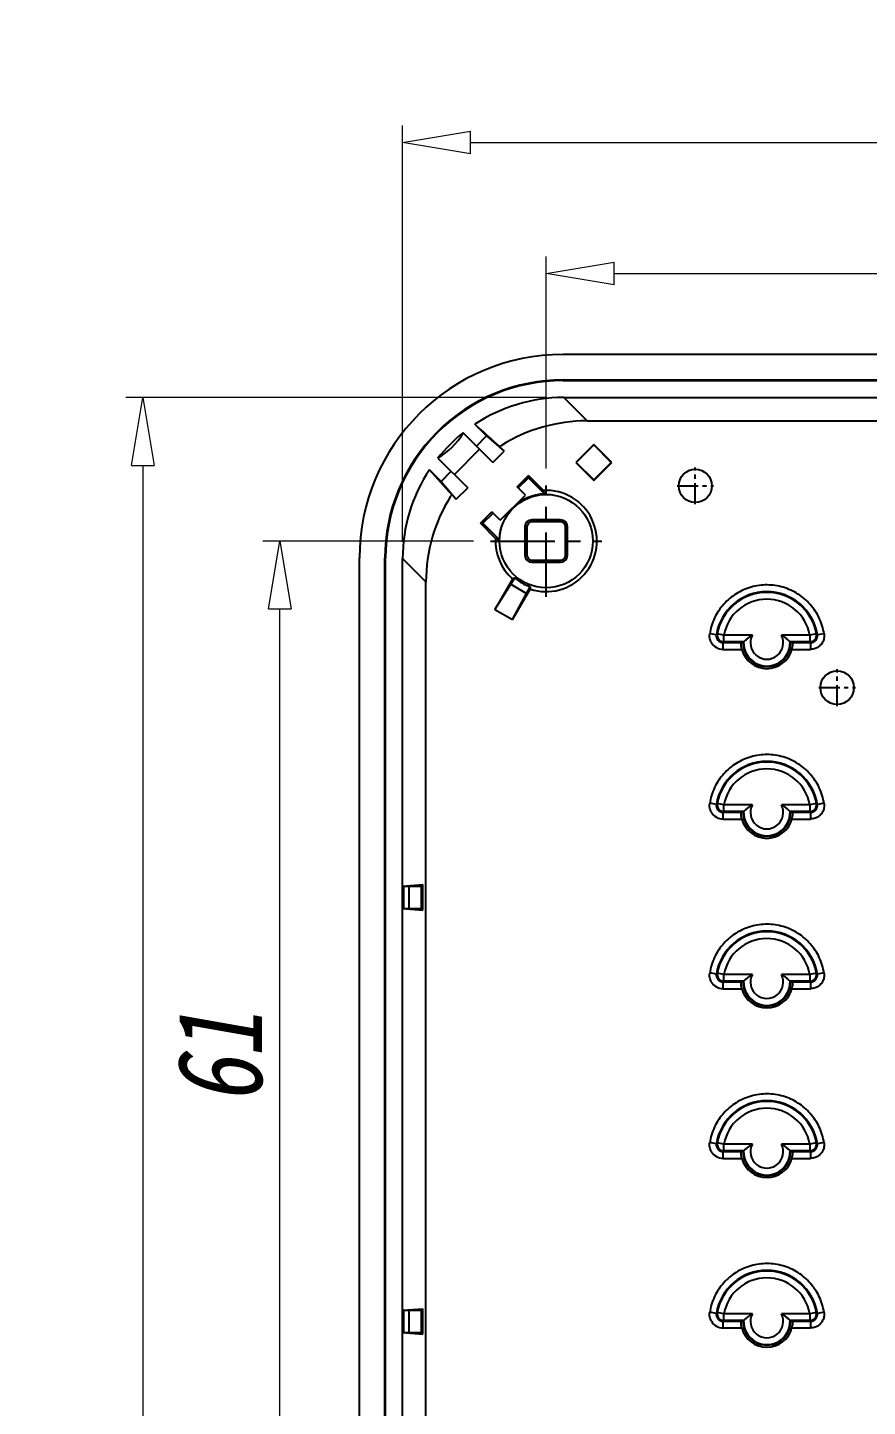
# Model space of a CAD drawing. Header units: millimetres. Extents: x 2151 to 2806, y 681 to 1136.
# Drawn here: x 2481.9 to 2531.4, y 879.6 to 960.9 of the extents above; entities that cross this region are included whole.
import ezdxf

# ---------------------------------------------------------------- set-up
doc = ezdxf.new("R2010")
doc.units = ezdxf.units.MM
doc.linetypes.add('CENTER', pattern=[50.8, 31.75, -6.35, 6.35, -6.35])
doc.layers.add('06___PRT_ALL_SURFS', color=7, linetype='Continuous')
doc.layers.add('dim', color=82, linetype='Continuous', lineweight=9)
doc.styles.add('wuwei', font='SimSun.ttf', dxfattribs={"width": 0.8, "oblique": 10})
doc.dimstyles.new('wuwei', dxfattribs={"dimscale": 2, "dimtxt": 2.5, "dimasz": 1.5, "dimexe": 0.3, "dimexo": 0.3, "dimgap": 0.5, "dimtad": 1, "dimdsep": 46, "dimtxsty": 'wuwei', "dimblk": 'CLOSEDBLANK', "dimcen": 0, "dimclrd": 42, "dimclre": 40, "dimclrt": 74, "dimazin": 2, "dimtfac": 1, "dimtofl": 0, "dimtmove": 0, "dimatfit": 3, "dimfxl": 0, "dimlwd": 5, "dimlwe": 5, "dimarcsym": 0})

# ---------------------------------------------------------------- blocks, each defined once
blk = doc.blocks.new('_ClosedBlank')
at = {"color": 0, "linetype": 'ByBlock', "lineweight": -2}
for p, q in [((-1, 0.167), (0, 0)), ((-1, 0.167), (-1, -0.167)), ((0, 0), (-1, -0.167))]:
    blk.add_line(p, q, dxfattribs=at)
blk = doc.blocks.new('*D3')
at = {"layer": 'Defpoints', "color": 0}
for p in [(2716.921, 954.081), (2504.004, 929.56), (2716.921, 929.56)]:
    blk.add_point(p, dxfattribs=at)
at = {"layer": 'dim', "color": 40, "lineweight": 5}
for p, q in [((2504.004, 930.559), (2504.004, 955.08)), ((2716.921, 930.559), (2716.921, 955.08))]:
    blk.add_line(p, q, dxfattribs=at)
at = {"layer": 'dim', "color": 42, "lineweight": 5}
blk.add_line((2508.004, 954.081), (2712.921, 954.081), dxfattribs=at)
at = {"layer": 'dim', "color": 42, "lineweight": 5, "xscale": 4, "yscale": 4, "zscale": 4, "rotation": 180}
blk.add_blockref('_ClosedBlank', (2504.004, 954.081), dxfattribs=at)
at = {"layer": 'dim', "color": 42, "lineweight": 5, "xscale": 4, "yscale": 4, "zscale": 4}
blk.add_blockref('_ClosedBlank', (2716.921, 954.081), dxfattribs=at)
at = {"layer": 'dim', "color": 74, "insert": (2610.463, 957.58), "char_height": 5, "attachment_point": 5, "style": 'wuwei'}
blk.add_mtext('212.92', dxfattribs=at)
blk = doc.blocks.new('*D4')
at = {"layer": 'Defpoints', "color": 0}
for p in [(2513.499, 939.054), (2488.69, 800.138), (2513.499, 800.138)]:
    blk.add_point(p, dxfattribs=at)
at = {"layer": 'dim', "color": 40, "lineweight": 5}
for p, q in [((2512.499, 939.054), (2487.691, 939.054)), ((2512.499, 800.138), (2487.691, 800.138))]:
    blk.add_line(p, q, dxfattribs=at)
at = {"layer": 'dim', "color": 42, "lineweight": 5}
blk.add_line((2488.69, 935.054), (2488.69, 804.138), dxfattribs=at)
at = {"layer": 'dim', "color": 42, "lineweight": 5, "xscale": 4, "yscale": 4, "zscale": 4}
for p, rotation in [((2488.69, 939.054), 90), ((2488.69, 800.138), 270)]:
    blk.add_blockref('_ClosedBlank', p, dxfattribs=dict(at, rotation=rotation))
at = {"layer": 'dim', "color": 74, "insert": (2485.191, 869.596), "char_height": 5, "attachment_point": 5, "rotation": 90, "style": 'wuwei'}
blk.add_mtext('138.92', dxfattribs=at)
blk = doc.blocks.new('*D5')
at = {"layer": 'Defpoints', "color": 0}
for p in [(2577.963, 946.366), (2512.463, 933.878), (2577.963, 934.468)]:
    blk.add_point(p, dxfattribs=at)
at = {"layer": 'dim', "color": 40, "lineweight": 5}
for p, q in [((2512.463, 934.877), (2512.463, 947.366)), ((2577.963, 935.468), (2577.963, 947.366))]:
    blk.add_line(p, q, dxfattribs=at)
at = {"layer": 'dim', "color": 42, "lineweight": 5}
blk.add_line((2516.463, 946.366), (2573.963, 946.366), dxfattribs=at)
at = {"layer": 'dim', "color": 42, "lineweight": 5, "xscale": 4, "yscale": 4, "zscale": 4, "rotation": 180}
blk.add_blockref('_ClosedBlank', (2512.463, 946.366), dxfattribs=at)
at = {"layer": 'dim', "color": 42, "lineweight": 5, "xscale": 4, "yscale": 4, "zscale": 4}
blk.add_blockref('_ClosedBlank', (2577.963, 946.366), dxfattribs=at)
at = {"layer": 'dim', "color": 74, "insert": (2545.213, 949.866), "char_height": 5, "attachment_point": 5, "style": 'wuwei'}
blk.add_mtext('65.5', dxfattribs=at)
blk = doc.blocks.new('*D10')
at = {"layer": 'Defpoints', "color": 0}
for p in [(2496.764, 930.596), (2509.181, 930.596), (2508.79, 869.596)]:
    blk.add_point(p, dxfattribs=at)
at = {"layer": 'dim', "color": 40, "lineweight": 5}
for p, q in [((2508.181, 930.596), (2495.764, 930.596)), ((2507.791, 869.596), (2495.764, 869.596))]:
    blk.add_line(p, q, dxfattribs=at)
at = {"layer": 'dim', "color": 42, "lineweight": 5}
blk.add_line((2496.764, 873.596), (2496.764, 926.596), dxfattribs=at)
at = {"layer": 'dim', "color": 42, "lineweight": 5, "xscale": 4, "yscale": 4, "zscale": 4}
for p, rotation in [((2496.764, 930.596), 90), ((2496.764, 869.596), 270)]:
    blk.add_blockref('_ClosedBlank', p, dxfattribs=dict(at, rotation=rotation))
at = {"layer": 'dim', "color": 74, "insert": (2493.264, 900.096), "char_height": 5, "attachment_point": 5, "rotation": 90, "style": 'wuwei'}
blk.add_mtext('61', dxfattribs=at)

msp = doc.modelspace()

# ---------------------------------------------------------------- linework, layer by layer
at = {"color": 7, "linetype": 'Continuous'}
for p, q in [((2668.888, 941.596), (2513.455, 941.596)), ((2513.458, 940.094), (2513.458, 940.054)), ((2513.458, 940.094), (2666.463, 940.094)), ((2513.458, 940.054), (2666.423, 940.054)), ((2514.873, 937.68), (2513.499, 939.054)), ((2513.499, 939.054), (2576.066, 939.054)), ((2508.261, 937.48), (2508.951, 936.79)), ((2514.873, 937.68), (2575.963, 937.68)), ((2509.324, 935.22), (2507.568, 936.975)), ((2508.353, 936.191), (2508.951, 936.79)), ((2508.951, 936.79), (2509.995, 935.891)), ((2515.268, 936.291), (2514.207, 935.23)), ((2516.328, 935.23), (2515.268, 936.291)), ((2506.083, 935.49), (2507.839, 933.735)), ((2509.324, 935.22), (2509.995, 935.891)), ((2515.268, 936.261), (2514.237, 935.23)), ((2516.299, 935.23), (2515.268, 936.261)), ((2506.269, 934.107), (2505.579, 934.797)), ((2506.269, 934.107), (2506.868, 934.706)), ((2514.207, 935.23), (2515.268, 934.169)), ((2514.237, 935.23), (2515.268, 934.199)), ((2515.268, 934.199), (2516.299, 935.23)), ((2515.268, 934.169), (2516.328, 935.23)), ((2506.269, 934.107), (2507.167, 933.063)), ((2510.746, 933.797), (2511.418, 934.469)), ((2510.819, 933.724), (2511.418, 934.323)), ((2511.418, 934.323), (2511.418, 934.469)), ((2512.311, 933.576), (2511.418, 934.469)), ((2512.369, 933.372), (2511.418, 934.323)), ((2507.167, 933.063), (2507.839, 933.735)), ((2509.756, 931.817), (2511.241, 933.302)), ((2511.241, 933.302), (2510.746, 933.797)), ((2512.369, 933.372), (2512.311, 933.576)), ((2508.589, 931.641), (2509.261, 932.312)), ((2508.735, 931.641), (2509.334, 932.24)), ((2509.756, 931.817), (2509.261, 932.312)), ((2509.483, 930.747), (2508.589, 931.641)), ((2508.735, 931.641), (2508.589, 931.641)), ((2509.687, 930.689), (2508.735, 931.641)), ((2511.213, 931.446), (2511.213, 929.746)), ((2511.213, 931.446), (2511.331, 931.446)), ((2511.331, 931.446), (2511.331, 929.746)), ((2511.613, 931.846), (2511.613, 931.728)), ((2513.313, 931.846), (2511.613, 931.846)), ((2513.313, 931.728), (2511.613, 931.728)), ((2513.313, 931.846), (2513.313, 931.728)), ((2513.595, 929.746), (2513.595, 931.446)), ((2513.713, 931.446), (2513.595, 931.446)), ((2513.713, 929.746), (2513.713, 931.446)), ((2509.483, 930.747), (2509.687, 930.689)), ((2501.463, 809.589), (2501.463, 929.603)), ((2502.964, 809.592), (2502.964, 929.6)), ((2502.964, 929.6), (2503.004, 929.6)), ((2503.004, 809.592), (2503.004, 929.6)), ((2504.004, 871.493), (2504.004, 929.56)), ((2505.378, 928.186), (2504.004, 929.56)), ((2511.213, 929.746), (2511.331, 929.746)), ((2511.613, 929.346), (2511.613, 929.464)), ((2511.613, 929.464), (2513.313, 929.464)), ((2511.613, 929.346), (2513.313, 929.346)), ((2513.313, 929.346), (2513.313, 929.464)), ((2513.713, 929.746), (2513.595, 929.746)), ((2505.378, 871.596), (2505.378, 928.186)), ((2510.482, 928.365), (2509.443, 926.566)), ((2510.599, 928.436), (2510.374, 928.047)), ((2509.443, 926.566), (2510.374, 928.047)), ((2510.374, 928.047), (2511.3, 927.512)), ((2510.482, 925.966), (2511.521, 927.765)), ((2510.482, 925.966), (2511.3, 927.512)), ((2511.3, 927.512), (2511.525, 927.902)), ((2509.443, 926.566), (2510.482, 925.966)), ((2522.489, 925.072), (2522.094, 925.136)), ((2522.934, 925.052), (2522.541, 925.123)), ((2522.934, 924.652), (2522.934, 925.052)), ((2524.608, 925.052), (2522.934, 925.052)), ((2527.99, 925.052), (2526.317, 925.052)), ((2528.385, 925.123), (2527.991, 925.052)), ((2527.991, 925.052), (2527.991, 924.652)), ((2528.831, 925.136), (2528.437, 925.072)), ((2522.883, 924.21), (2522.883, 924.609)), ((2522.883, 924.609), (2523.952, 924.609)), ((2522.883, 924.21), (2523.988, 924.21)), ((2524.096, 924.652), (2522.934, 924.652)), ((2523.963, 924.62), (2524.063, 924.62)), ((2527.991, 924.652), (2526.83, 924.652)), ((2526.862, 924.62), (2526.962, 924.62)), ((2526.937, 924.21), (2528.042, 924.21)), ((2526.974, 924.609), (2528.042, 924.609)), ((2528.042, 924.609), (2528.042, 924.21)), ((2522.489, 915.072), (2522.094, 915.136)), ((2522.934, 915.052), (2522.541, 915.123)), ((2522.883, 914.21), (2522.883, 914.609)), ((2522.883, 914.609), (2523.952, 914.609)), ((2522.934, 914.652), (2522.934, 915.052)), ((2524.608, 915.052), (2522.934, 915.052)), ((2524.096, 914.652), (2522.934, 914.652)), ((2523.963, 914.62), (2524.063, 914.62)), ((2527.99, 915.052), (2526.317, 915.052)), ((2527.991, 914.652), (2526.83, 914.652)), ((2526.862, 914.62), (2526.962, 914.62)), ((2526.974, 914.609), (2528.042, 914.609)), ((2528.385, 915.123), (2527.991, 915.052)), ((2527.991, 915.052), (2527.991, 914.652)), ((2528.042, 914.609), (2528.042, 914.21)), ((2528.831, 915.136), (2528.437, 915.072)), ((2522.883, 914.21), (2523.988, 914.21)), ((2526.937, 914.21), (2528.042, 914.21)), ((2504.004, 910.256), (2505.204, 910.346)), ((2505.111, 910.253), (2505.204, 910.346)), ((2505.204, 908.846), (2505.204, 910.346)), ((2504.049, 910.254), (2504.004, 910.256)), ((2504.049, 910.254), (2504.049, 908.938)), ((2504.049, 910.254), (2505.111, 910.253)), ((2504.365, 910.253), (2504.365, 908.939)), ((2505.111, 908.939), (2505.111, 910.253)), ((2504.049, 908.938), (2504.004, 908.936)), ((2504.004, 908.936), (2505.204, 908.846)), ((2504.049, 908.938), (2505.111, 908.939)), ((2505.111, 908.939), (2505.204, 908.846)), ((2522.489, 905.072), (2522.094, 905.136)), ((2522.934, 905.052), (2522.541, 905.123)), ((2522.883, 904.21), (2522.883, 904.609)), ((2522.883, 904.609), (2523.952, 904.609)), ((2522.934, 904.652), (2522.934, 905.052)), ((2524.608, 905.052), (2522.934, 905.052)), ((2524.096, 904.652), (2522.934, 904.652)), ((2523.963, 904.62), (2524.063, 904.62)), ((2527.99, 905.052), (2526.317, 905.052)), ((2527.991, 904.652), (2526.83, 904.652)), ((2526.862, 904.62), (2526.962, 904.62)), ((2526.974, 904.609), (2528.042, 904.609)), ((2528.385, 905.123), (2527.991, 905.052)), ((2527.991, 905.052), (2527.991, 904.652)), ((2528.042, 904.609), (2528.042, 904.21)), ((2528.831, 905.136), (2528.437, 905.072)), ((2522.883, 904.21), (2523.988, 904.21)), ((2526.937, 904.21), (2528.042, 904.21)), ((2522.489, 895.072), (2522.094, 895.136)), ((2522.934, 895.052), (2522.541, 895.123)), ((2522.934, 894.652), (2522.934, 895.052)), ((2524.608, 895.052), (2522.934, 895.052)), ((2527.99, 895.052), (2526.317, 895.052)), ((2528.385, 895.123), (2527.991, 895.052)), ((2527.991, 895.052), (2527.991, 894.652)), ((2528.831, 895.136), (2528.437, 895.072)), ((2522.883, 894.21), (2522.883, 894.609)), ((2522.883, 894.609), (2523.952, 894.609)), ((2522.883, 894.21), (2523.988, 894.21)), ((2524.096, 894.652), (2522.934, 894.652)), ((2523.963, 894.62), (2524.063, 894.62)), ((2527.991, 894.652), (2526.83, 894.652)), ((2526.862, 894.62), (2526.962, 894.62)), ((2526.937, 894.21), (2528.042, 894.21)), ((2526.974, 894.609), (2528.042, 894.609)), ((2528.042, 894.609), (2528.042, 894.21)), ((2504.004, 885.256), (2505.204, 885.346)), ((2504.049, 885.254), (2504.004, 885.256)), ((2504.049, 885.254), (2504.049, 883.938)), ((2504.049, 885.254), (2505.111, 885.253)), ((2504.365, 885.253), (2504.365, 883.939)), ((2505.111, 885.253), (2505.204, 885.346)), ((2505.111, 883.939), (2505.111, 885.253)), ((2505.204, 883.846), (2505.204, 885.346)), ((2522.489, 885.072), (2522.094, 885.136)), ((2522.934, 885.052), (2522.541, 885.123)), ((2528.385, 885.123), (2527.991, 885.052)), ((2528.831, 885.136), (2528.437, 885.072)), ((2522.883, 884.21), (2522.883, 884.609)), ((2522.883, 884.609), (2523.952, 884.609)), ((2522.934, 884.652), (2522.934, 885.052)), ((2524.608, 885.052), (2522.934, 885.052)), ((2524.096, 884.652), (2522.934, 884.652)), ((2523.963, 884.62), (2524.063, 884.62)), ((2527.99, 885.052), (2526.317, 885.052)), ((2527.991, 884.652), (2526.83, 884.652)), ((2526.862, 884.62), (2526.962, 884.62)), ((2526.974, 884.609), (2528.042, 884.609)), ((2527.991, 885.052), (2527.991, 884.652)), ((2528.042, 884.609), (2528.042, 884.21)), ((2504.049, 883.938), (2504.004, 883.936)), ((2504.004, 883.936), (2505.204, 883.846)), ((2504.049, 883.938), (2505.111, 883.939)), ((2505.111, 883.939), (2505.204, 883.846)), ((2522.883, 884.21), (2523.988, 884.21)), ((2526.937, 884.21), (2528.042, 884.21))]:
    msp.add_line(p, q, dxfattribs=at)
at = {"color": 1, "linetype": 'CENTER', "ltscale": 0.039162}
for p, q in [((2521.248, 932.769), (2521.248, 934.923)), ((2520.171, 933.846), (2522.325, 933.846)), ((2529.604, 920.866), (2529.604, 923.043)), ((2528.516, 921.954), (2530.693, 921.954))]:
    msp.add_line(p, q, dxfattribs=at)
at = {"color": 1, "linetype": 'CENTER', "ltscale": 0.119341}
for p, q in [((2512.463, 927.314), (2512.463, 933.878)), ((2509.181, 930.596), (2515.745, 930.596))]:
    msp.add_line(p, q, dxfattribs=at)
at = {"color": 7, "linetype": 'Continuous'}
for centre, radius in [((2521.248, 933.846), 0.979), ((2512.463, 930.596), 2.75)]:
    msp.add_circle(centre, radius, dxfattribs=at)
at = {"color": 3, "linetype": 'Continuous'}
msp.add_circle((2529.604, 921.954), 0.99, dxfattribs=at)
at = {"color": 7, "linetype": 'Continuous'}
for centre, radius, start, end in [((2513.456, 929.602), 10.492, 89.98763, 180.01237), ((2513.456, 929.602), 10.452, 89.98759, 180.01241), ((2514.872, 928.181), 9.499, 89.99736, 122.12231), ((2514.846, 928.222), 9.451, 122.11753, 122.8323), ((2514.877, 928.186), 9.499, 147.87717, 180.00316), ((2514.837, 928.213), 9.451, 147.1677, 147.88247), ((2512.463, 930.596), 2.777, 91.92271, 178.0773), ((2512.463, 930.596), 2.984, 251.60154, 92.90611), ((2511.613, 931.446), 0.4, 90, 180), ((2511.613, 931.446), 0.282, 90, 180), ((2513.313, 931.446), 0.4, 0, 90), ((2513.313, 931.446), 0.282, 0, 90), ((2512.463, 930.596), 2.984, 177.09389, 228.39846), ((2511.613, 929.746), 0.4, 180, 270), ((2511.613, 929.746), 0.282, 180, 270), ((2513.313, 929.746), 0.4, 270, 0), ((2513.313, 929.746), 0.282, 270, 0), ((2474.929, 986.543), 68.181, 301.42937, 301.54459), ((2512.463, 930.596), 2.853, 229.19957, 250.80043), ((2578.815, 926.087), 67.315, 178.45467, 178.57137), ((2525.463, 924.596), 3.012, 9.10237, 170.89755), ((2525.463, 924.596), 2.969, 10.2257, 169.77419), ((2525.463, 924.596), 2.569, 10.22852, 169.77324), ((2522.882, 925.008), 0.399, 170.87638, 270.15357), ((2528.009, 919.44), 7.887, 133.89315, 134.42085), ((2525.463, 924.596), 0.968, 151.89844, 28.10156), ((2527.99, 925.053), 0.4, 270.10403, 10.12189), ((2528.043, 925.008), 0.399, 269.85542, 9.24643), ((2523.092, 919.62), 7.635, 45.57116, 46.11627), ((2522.884, 925.01), 0.8, 210.5744, 269.97825), ((2525.463, 924.596), 1.524, 194.67807, 345.32193), ((2525.463, 924.596), 1.4, 178.99954, 1.00046), ((2525.463, 924.596), 1.368, 177.63893, 2.36107), ((2525.662, 924.545), 1.319, 345.2528, 352.68797), ((2523.995, 921.604), 4.232, 45.25541, 45.46668), ((2523.529, 919.316), 6.956, 49.55496, 50.10248), ((2525.463, 914.596), 3.012, 9.10237, 170.89755), ((2525.463, 914.596), 2.969, 10.2257, 169.77419), ((2525.463, 914.596), 2.569, 10.22852, 169.77324), ((2522.884, 915.01), 0.8, 210.5744, 269.97825), ((2522.882, 915.008), 0.399, 170.87638, 270.15357), ((2528.009, 909.44), 7.887, 133.89315, 134.42085), ((2525.463, 914.596), 1.4, 178.99954, 1.00046), ((2525.463, 914.596), 1.368, 177.63893, 2.36107), ((2525.463, 914.596), 0.968, 151.89844, 28.10156), ((2525.662, 914.545), 1.319, 345.2528, 352.68797), ((2523.995, 911.604), 4.232, 45.25541, 45.46668), ((2527.99, 915.053), 0.4, 270.10403, 10.12189), ((2523.529, 909.316), 6.956, 49.55496, 50.10248), ((2528.043, 915.008), 0.399, 269.85542, 9.24643), ((2523.092, 909.62), 7.635, 45.57116, 46.11627), ((2525.463, 914.596), 1.524, 194.67807, 345.32193), ((2525.463, 904.596), 3.012, 9.10237, 170.89755), ((2525.463, 904.596), 2.969, 10.2257, 169.77419), ((2525.463, 904.596), 2.569, 10.22852, 169.77324), ((2522.884, 905.01), 0.8, 210.5744, 269.97825), ((2522.882, 905.008), 0.399, 170.87638, 270.15357), ((2528.009, 899.44), 7.887, 133.89315, 134.42085), ((2525.463, 904.596), 1.4, 178.99954, 1.00046), ((2525.463, 904.596), 1.368, 177.63893, 2.36107), ((2525.463, 904.596), 0.968, 151.89844, 28.10156), ((2523.995, 901.604), 4.232, 45.25541, 45.46668), ((2527.99, 905.053), 0.4, 270.10403, 10.12189), ((2523.529, 899.316), 6.956, 49.55496, 50.10248), ((2528.043, 905.008), 0.399, 269.85542, 9.24643), ((2523.092, 899.62), 7.635, 45.57116, 46.11627), ((2525.463, 904.596), 1.524, 194.67807, 345.32193), ((2525.662, 904.545), 1.319, 345.2528, 352.68797), ((2525.463, 894.596), 3.012, 9.10237, 170.89755), ((2525.463, 894.596), 2.969, 10.2257, 169.77419), ((2525.463, 894.596), 2.569, 10.22852, 169.77324), ((2522.882, 895.008), 0.399, 170.87638, 270.15357), ((2528.009, 889.44), 7.887, 133.89315, 134.42085), ((2525.463, 894.596), 0.968, 151.89844, 28.10156), ((2527.99, 895.053), 0.4, 270.10403, 10.12189), ((2528.043, 895.008), 0.399, 269.85542, 9.24643), ((2523.092, 889.62), 7.635, 45.57116, 46.11627), ((2522.884, 895.01), 0.8, 210.5744, 269.97825), ((2525.463, 894.596), 1.524, 194.67807, 345.32193), ((2525.463, 894.596), 1.4, 178.99954, 1.00046), ((2525.463, 894.596), 1.368, 177.63893, 2.36107), ((2525.662, 894.545), 1.319, 345.2528, 352.68797), ((2523.995, 891.604), 4.232, 45.25541, 45.46668), ((2523.529, 889.316), 6.956, 49.55496, 50.10248), ((2525.463, 884.596), 3.012, 9.10237, 170.89755), ((2525.463, 884.596), 2.969, 10.2257, 169.77419), ((2525.463, 884.596), 2.569, 10.22852, 169.77324), ((2528.009, 879.44), 7.887, 133.89315, 134.42085), ((2527.99, 885.053), 0.4, 270.10403, 10.12189), ((2523.092, 879.62), 7.635, 45.57116, 46.11627), ((2522.884, 885.01), 0.8, 210.5744, 269.97825), ((2522.882, 885.008), 0.399, 170.87638, 270.15357), ((2525.463, 884.596), 1.4, 178.99954, 1.00046), ((2525.463, 884.596), 1.368, 177.63893, 2.36107), ((2525.463, 884.596), 0.968, 151.89844, 28.10156), ((2525.662, 884.545), 1.319, 345.2528, 352.68797), ((2523.995, 881.604), 4.232, 45.25541, 45.46668), ((2523.529, 879.316), 6.956, 49.55496, 50.10248), ((2528.043, 885.008), 0.399, 269.85542, 9.24643), ((2525.463, 884.596), 1.524, 194.67807, 345.32193)]:
    msp.add_arc(centre, radius, start, end, dxfattribs=at)
for centre, major_axis, ratio, start_param, end_param in [((2513.47, 929.589), (8.496, -8.496), 0.998783, 2.356803, 3.926382), ((2513.51, 929.548), (6.726, -6.726), 0.998783, 2.356803, 2.940559), ((2488.207, 954.852), (133.604, -120.188), 0.002798, 1.411563, 1.422641), ((2490.688, 952.371), (16.237, -16.237), 0.413709, -0.110753, 0.110753), ((2513.51, 929.548), (6.726, -6.726), 0.998783, 3.03084, 3.252345), ((2513.51, 929.548), (6.726, -6.726), 0.998783, -2.940559, -2.356803), ((2488.207, 954.852), (-120.188, 133.604), 0.002798, -4.564234, -4.553155)]:
    msp.add_ellipse(centre, major_axis=major_axis, ratio=ratio, start_param=start_param, end_param=end_param, dxfattribs=at)
for points, start_tangent, end_tangent in [([(2528.831, 925.133), (2528.549, 926.05), (2528.024, 926.85), (2527.297, 927.472), (2526.426, 927.869), (2525.479, 928.007), (2524.531, 927.878), (2523.656, 927.49), (2522.924, 926.875), (2522.385, 926.069), (2522.094, 925.121)], (-0.1582, 0.987407), (-0.1582, -0.987407)), ([(2522.195, 924.603), (2522.098, 924.86), (2522.094, 925.121)], (-0.508455, 0.861088), (0.158023, 0.987435)), ([(2522.541, 925.123), (2522.567, 924.895), (2522.628, 924.796)], (-0.179302, -0.983794), (0.641293, -0.767296)), ([(2524.096, 924.652), (2524.161, 924.713), (2524.29, 924.826), (2524.446, 924.945), (2524.608, 925.052)], (0.721525, 0.692388), (0.857623, 0.514278)), ([(2526.83, 924.652), (2526.764, 924.713), (2526.635, 924.826), (2526.479, 924.945), (2526.317, 925.052)], (-0.721525, 0.692388), (-0.857623, 0.514278)), ([(2528.831, 925.133), (2528.827, 924.86), (2528.731, 924.603), (2528.551, 924.393), (2528.313, 924.257), (2528.042, 924.21)], (0.158024, -0.987435), (-1, -0.000075)), ([(2522.628, 924.796), (2522.714, 924.719), (2522.934, 924.652)], (0.641293, -0.767296), (0.999989, -0.004602)), ([(2523.988, 924.21), (2523.955, 924.377), (2523.945, 924.515), (2523.949, 924.596)], (-0.253388, 0.967365), (0.12877, 0.991674)), ([(2523.949, 924.596), (2523.952, 924.609)], (0.12877, 0.991674), (0.710254, 0.703945)), ([(2526.977, 924.596), (2526.98, 924.515), (2526.97, 924.377)], (0.12877, -0.991674), (-0.125954, -0.992036)), ([(2528.831, 915.133), (2528.549, 916.05), (2528.024, 916.85), (2527.297, 917.472), (2526.426, 917.869), (2525.479, 918.007), (2524.531, 917.878), (2523.656, 917.49), (2522.924, 916.875), (2522.385, 916.069), (2522.094, 915.121)], (-0.1582, 0.987407), (-0.1582, -0.987407)), ([(2522.195, 914.603), (2522.098, 914.86), (2522.094, 915.121)], (-0.508455, 0.861088), (0.158023, 0.987435)), ([(2522.541, 915.123), (2522.567, 914.895), (2522.628, 914.796)], (-0.179302, -0.983794), (0.641293, -0.767296)), ([(2522.628, 914.796), (2522.714, 914.719), (2522.934, 914.652)], (0.641293, -0.767296), (0.999989, -0.004602)), ([(2523.988, 914.21), (2523.955, 914.377), (2523.945, 914.515), (2523.949, 914.596)], (-0.253388, 0.967365), (0.12877, 0.991674)), ([(2523.949, 914.596), (2523.952, 914.609)], (0.12877, 0.991674), (0.710254, 0.703945)), ([(2524.096, 914.652), (2524.161, 914.713), (2524.29, 914.826), (2524.446, 914.945), (2524.608, 915.052)], (0.721525, 0.692388), (0.857623, 0.514278)), ([(2526.83, 914.652), (2526.764, 914.713), (2526.635, 914.826), (2526.479, 914.945), (2526.317, 915.052)], (-0.721525, 0.692388), (-0.857623, 0.514278)), ([(2526.977, 914.596), (2526.98, 914.515), (2526.97, 914.377)], (0.12877, -0.991674), (-0.125954, -0.992036)), ([(2528.831, 915.133), (2528.827, 914.86), (2528.731, 914.603), (2528.551, 914.393), (2528.313, 914.257), (2528.042, 914.21)], (0.158024, -0.987435), (-1, -0.000075)), ([(2528.831, 905.133), (2528.549, 906.05), (2528.024, 906.85), (2527.297, 907.472), (2526.426, 907.869), (2525.479, 908.007), (2524.531, 907.878), (2523.656, 907.49), (2522.924, 906.875), (2522.385, 906.069), (2522.094, 905.121)], (-0.1582, 0.987407), (-0.1582, -0.987407)), ([(2522.195, 904.603), (2522.098, 904.86), (2522.094, 905.121)], (-0.508455, 0.861088), (0.158023, 0.987435)), ([(2522.541, 905.123), (2522.567, 904.895), (2522.628, 904.796)], (-0.179302, -0.983794), (0.641293, -0.767296)), ([(2522.628, 904.796), (2522.714, 904.719), (2522.934, 904.652)], (0.641293, -0.767296), (0.999989, -0.004602)), ([(2523.988, 904.21), (2523.955, 904.377), (2523.945, 904.515), (2523.949, 904.596)], (-0.253388, 0.967365), (0.12877, 0.991674)), ([(2523.949, 904.596), (2523.952, 904.609)], (0.12877, 0.991674), (0.710254, 0.703945)), ([(2524.096, 904.652), (2524.161, 904.713), (2524.29, 904.826), (2524.446, 904.945), (2524.608, 905.052)], (0.721525, 0.692388), (0.857623, 0.514278)), ([(2526.83, 904.652), (2526.764, 904.713), (2526.635, 904.826), (2526.479, 904.945), (2526.317, 905.052)], (-0.721525, 0.692388), (-0.857623, 0.514278)), ([(2526.977, 904.596), (2526.98, 904.515), (2526.97, 904.377)], (0.12877, -0.991674), (-0.125954, -0.992036)), ([(2528.831, 905.133), (2528.827, 904.86), (2528.731, 904.603), (2528.551, 904.393), (2528.313, 904.257), (2528.042, 904.21)], (0.158024, -0.987435), (-1, -0.000075)), ([(2528.831, 895.133), (2528.549, 896.05), (2528.024, 896.85), (2527.297, 897.472), (2526.426, 897.869), (2525.479, 898.007), (2524.531, 897.878), (2523.656, 897.49), (2522.924, 896.875), (2522.385, 896.069), (2522.094, 895.121)], (-0.1582, 0.987407), (-0.1582, -0.987407)), ([(2522.195, 894.603), (2522.098, 894.86), (2522.094, 895.121)], (-0.508455, 0.861088), (0.158023, 0.987435)), ([(2522.541, 895.123), (2522.567, 894.895), (2522.628, 894.796)], (-0.179302, -0.983794), (0.641293, -0.767296)), ([(2524.096, 894.652), (2524.161, 894.713), (2524.29, 894.826), (2524.446, 894.945), (2524.608, 895.052)], (0.721525, 0.692388), (0.857623, 0.514278)), ([(2526.83, 894.652), (2526.764, 894.713), (2526.635, 894.826), (2526.479, 894.945), (2526.317, 895.052)], (-0.721525, 0.692388), (-0.857623, 0.514278)), ([(2528.831, 895.133), (2528.827, 894.86), (2528.731, 894.603), (2528.551, 894.393), (2528.313, 894.257), (2528.042, 894.21)], (0.158024, -0.987435), (-1, -0.000075)), ([(2522.628, 894.796), (2522.714, 894.719), (2522.934, 894.652)], (0.641293, -0.767296), (0.999989, -0.004602)), ([(2523.988, 894.21), (2523.955, 894.377), (2523.945, 894.515), (2523.949, 894.596)], (-0.253388, 0.967365), (0.12877, 0.991674)), ([(2523.949, 894.596), (2523.952, 894.609)], (0.12877, 0.991674), (0.710254, 0.703945)), ([(2526.977, 894.596), (2526.98, 894.515), (2526.97, 894.377)], (0.12877, -0.991674), (-0.125954, -0.992036)), ([(2528.831, 885.133), (2528.549, 886.05), (2528.024, 886.85), (2527.297, 887.472), (2526.426, 887.869), (2525.479, 888.007), (2524.531, 887.878), (2523.656, 887.49), (2522.924, 886.875), (2522.385, 886.069), (2522.094, 885.121)], (-0.1582, 0.987407), (-0.1582, -0.987407)), ([(2522.195, 884.603), (2522.098, 884.86), (2522.094, 885.121)], (-0.508455, 0.861088), (0.158023, 0.987435)), ([(2522.541, 885.123), (2522.567, 884.895), (2522.628, 884.796)], (-0.179302, -0.983794), (0.641293, -0.767296)), ([(2528.831, 885.133), (2528.827, 884.86), (2528.731, 884.603), (2528.551, 884.393), (2528.313, 884.257), (2528.042, 884.21)], (0.158024, -0.987435), (-1, -0.000075)), ([(2522.628, 884.796), (2522.714, 884.719), (2522.934, 884.652)], (0.641293, -0.767296), (0.999989, -0.004602)), ([(2523.988, 884.21), (2523.955, 884.377), (2523.945, 884.515), (2523.949, 884.596)], (-0.253388, 0.967365), (0.12877, 0.991674)), ([(2523.949, 884.596), (2523.952, 884.609)], (0.12877, 0.991674), (0.710254, 0.703945)), ([(2524.096, 884.652), (2524.161, 884.713), (2524.29, 884.826), (2524.446, 884.945), (2524.608, 885.052)], (0.721525, 0.692388), (0.857623, 0.514278)), ([(2526.83, 884.652), (2526.764, 884.713), (2526.635, 884.826), (2526.479, 884.945), (2526.317, 885.052)], (-0.721525, 0.692388), (-0.857623, 0.514278)), ([(2526.977, 884.596), (2526.98, 884.515), (2526.97, 884.377)], (0.12877, -0.991674), (-0.125954, -0.992036))]:
    msp.add_spline(points, degree=3, dxfattribs=dict(at, start_tangent=start_tangent, end_tangent=end_tangent))
at = {"layer": '06___PRT_ALL_SURFS', "color": 7, "linetype": 'Continuous'}
msp.add_line((2507.055, 934.519), (2508.54, 936.004), dxfattribs=at)

# ---------------------------------------------------------------- dimensions: what is measured, and where the dimension line sits
at = {"layer": 'dim', "color": 7}
dim = msp.add_linear_dim(base=(2716.921, 954.081), p1=(2504.004, 929.56), p2=(2716.921, 929.56), dimstyle='wuwei', override={"dimasz": 2, "dimexe": 0.49975, "dimexo": 0.49975, "dimgap": 0.49975}, dxfattribs=at)
dim.commit()
dim.dimension.update_dxf_attribs({"geometry": '*D3', "text_midpoint": (2610.463, 954.081), "dimtype": 160})
dim = msp.add_linear_dim(base=(2577.963, 946.366), p1=(2512.463, 933.878), p2=(2577.963, 934.468), dimstyle='wuwei', override={"dimasz": 2, "dimexe": 0.49975, "dimexo": 0.49975, "dimgap": 0.49975}, dxfattribs=at)
dim.commit()
dim.dimension.update_dxf_attribs({"geometry": '*D5', "text_midpoint": (2545.213, 949.866)})
dim = msp.add_linear_dim(base=(2488.69, 800.138), p1=(2513.499, 939.054), p2=(2513.499, 800.138), angle=90, dimstyle='wuwei', override={"dimasz": 2, "dimexe": 0.49975, "dimexo": 0.49975, "dimgap": 0.49975}, dxfattribs=at)
dim.commit()
dim.dimension.update_dxf_attribs({"geometry": '*D4', "text_midpoint": (2488.69, 869.596), "dimtype": 160})
dim = msp.add_linear_dim(base=(2496.764, 930.596), p1=(2508.79, 869.596), p2=(2509.181, 930.596), angle=90, dimstyle='wuwei', override={"dimasz": 2, "dimexe": 0.49975, "dimexo": 0.49975, "dimgap": 0.49975}, dxfattribs=at)
dim.commit()
dim.dimension.update_dxf_attribs({"geometry": '*D10', "text_midpoint": (2493.264, 900.096)})

doc.saveas('drawing.dxf')
